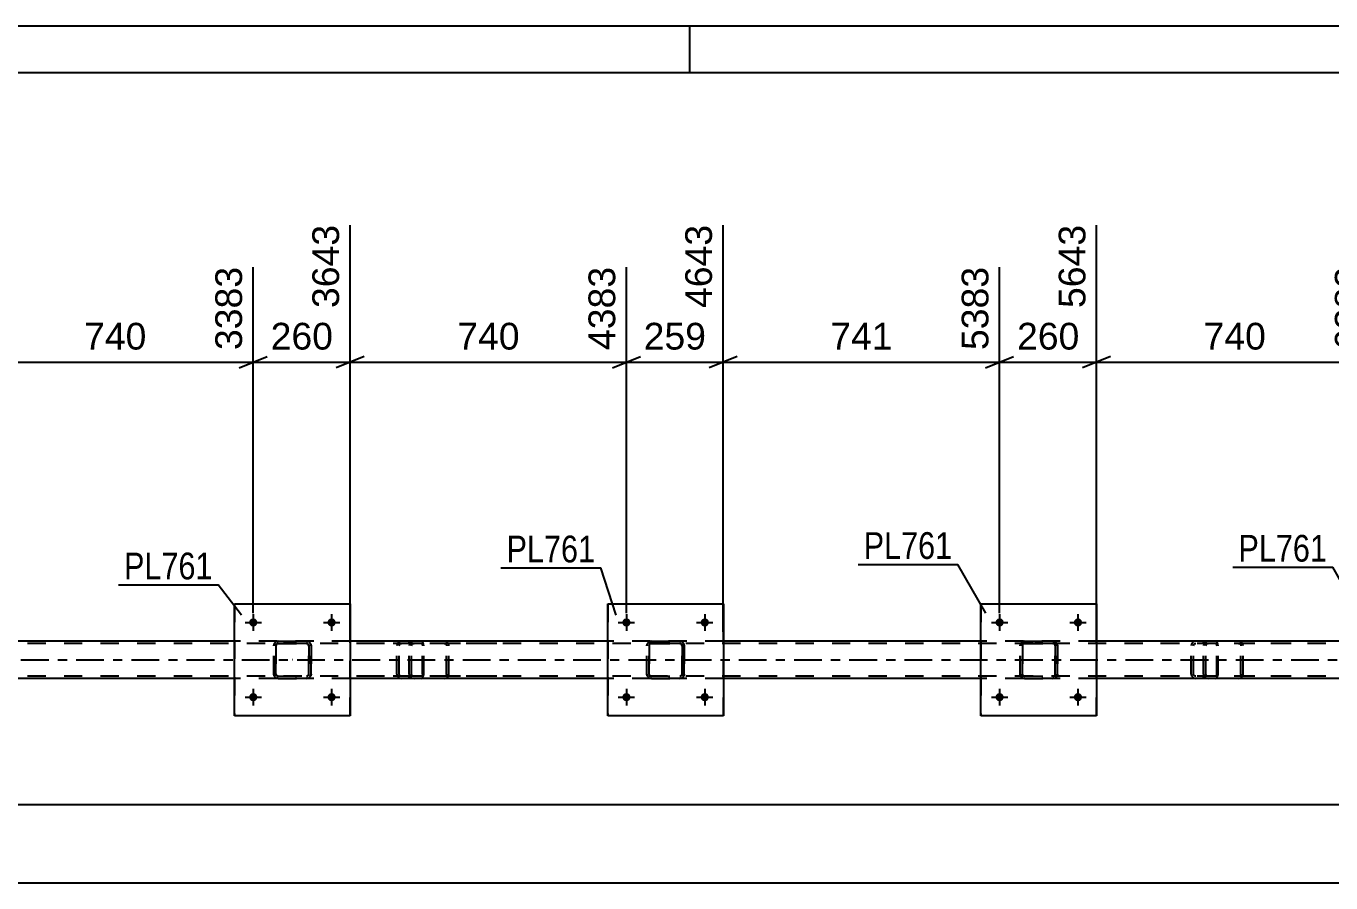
# Model space of a CAD drawing. Header units: millimetres. Extents: x 0 to 3371, y 0 to 1899.
# Drawn here: x 139.9 to 279.7, y 502.2 to 594 of the extents above; entities that cross this region are included whole.
import ezdxf

# ---------------------------------------------------------------- set-up
doc = ezdxf.new("R2010")
doc.units = ezdxf.units.MM
doc.linetypes.add('DXK_LINE_DOT2', pattern=[3.9198, 1.9599, -1.9599])
doc.linetypes.add('DXK_LINE_DOT3', pattern=[5.9187, 2.979, -0.9799, 0.9799, -0.9799])
doc.styles.add('Arial', font='ARIAL.TTF', dxfattribs={"height": 0.2})
doc.styles.add('Arial Narrow', font='ARIALN.TTF', dxfattribs={"height": 0.2})

# ---------------------------------------------------------------- blocks, each defined once
blk = doc.blocks.new('Unknown-203723786-1133')
at = {"color": 5, "linetype": 'Continuous'}
for p, q in [((841, 594), (0, 594)), ((211, 589), (211, 594)), ((836, 589), (5, 589))]:
    blk.add_line(p, q, dxfattribs=at)
blk = doc.blocks.new('Part-203723786-5527 - 5508')
at = {"color": 7, "linetype": 'DXK_LINE_DOT2'}
for p, q in [((166.4, 527.65), (166.43, 527.84)), ((166.44, 527.84), (166.4, 527.65)), ((166.4, 524.61), (166.4, 527.65)), ((166.4, 527.65), (166.4, 527.65)), ((166.4, 524.61), (166.4, 527.65)), ((166.64, 527.65), (166.66, 527.75)), ((166.65, 527.75), (166.64, 527.65)), ((166.64, 524.61), (166.64, 527.65)), ((166.64, 527.65), (166.64, 527.65)), ((166.64, 527.65), (166.64, 524.61)), ((166.71, 527.82), (166.65, 527.75)), ((166.66, 527.75), (166.71, 527.82)), ((166.69, 528.1), (166.88, 528.13)), ((166.88, 528.13), (166.7, 528.1)), ((166.71, 527.82), (166.79, 527.88)), ((166.78, 527.88), (166.71, 527.82)), ((166.88, 527.89), (166.78, 527.88)), ((166.79, 527.88), (166.88, 527.89)), ((166.88, 528.13), (169.92, 528.13)), ((166.88, 528.13), (166.88, 528.13)), ((166.88, 528.13), (169.92, 528.13)), ((166.88, 527.89), (169.92, 527.89)), ((166.88, 527.89), (166.88, 527.89)), ((169.92, 527.89), (166.88, 527.89)), ((169.92, 528.13), (169.92, 528.13)), ((169.92, 528.13), (170.1, 528.1)), ((170.1, 528.1), (169.92, 528.13)), ((169.92, 527.89), (169.92, 527.89)), ((169.92, 527.89), (170.01, 527.88)), ((170.01, 527.88), (169.92, 527.89)), ((170.01, 527.88), (170.01, 527.88)), ((170.01, 527.88), (170.09, 527.82)), ((170.09, 527.82), (170.01, 527.88)), ((170.09, 527.82), (170.14, 527.75)), ((170.14, 527.75), (170.09, 527.82)), ((170.14, 527.75), (170.16, 527.65)), ((170.16, 527.65), (170.14, 527.75)), ((170.16, 524.61), (170.16, 527.65)), ((170.16, 527.65), (170.16, 527.65)), ((170.16, 527.65), (170.16, 524.61)), ((170.36, 527.84), (170.4, 527.65)), ((170.4, 527.65), (170.36, 527.84)), ((170.4, 524.61), (170.4, 527.65)), ((170.4, 527.65), (170.4, 527.65)), ((170.4, 527.65), (170.4, 524.61)), ((166.4, 524.61), (166.4, 524.61)), ((166.43, 524.43), (166.4, 524.61)), ((166.4, 524.61), (166.44, 524.43)), ((166.64, 524.61), (166.64, 524.61)), ((166.66, 524.52), (166.64, 524.61)), ((166.64, 524.61), (166.65, 524.52)), ((166.65, 524.52), (166.71, 524.44)), ((166.71, 524.44), (166.66, 524.52)), ((170.14, 524.52), (170.09, 524.44)), ((170.09, 524.44), (170.14, 524.52)), ((170.16, 524.61), (170.14, 524.52)), ((170.14, 524.52), (170.16, 524.61)), ((170.16, 524.61), (170.16, 524.61)), ((170.4, 524.61), (170.36, 524.43)), ((170.36, 524.43), (170.4, 524.61)), ((170.4, 524.61), (170.4, 524.61)), ((166.69, 524.17), (166.7, 524.17)), ((166.88, 524.13), (166.69, 524.17)), ((166.7, 524.17), (166.88, 524.13)), ((166.79, 524.39), (166.71, 524.44)), ((166.71, 524.44), (166.78, 524.39)), ((166.78, 524.39), (166.88, 524.37)), ((166.88, 524.37), (166.79, 524.39)), ((166.88, 524.37), (169.92, 524.37)), ((166.88, 524.37), (166.88, 524.37)), ((166.88, 524.37), (169.92, 524.37)), ((166.88, 524.13), (169.92, 524.13)), ((166.88, 524.13), (166.88, 524.13)), ((166.88, 524.13), (169.92, 524.13)), ((170.01, 524.39), (169.92, 524.37)), ((169.92, 524.37), (170.01, 524.39)), ((169.92, 524.37), (169.92, 524.37)), ((170.1, 524.17), (169.92, 524.13)), ((169.92, 524.13), (170.1, 524.17)), ((169.92, 524.13), (169.92, 524.13)), ((170.09, 524.44), (170.01, 524.39)), ((170.01, 524.39), (170.09, 524.44))]:
    blk.add_line(p, q, dxfattribs=at)
at = {"color": 7, "linetype": 'DXK_LINE_DOT3'}
blk.add_line((168.4, 526.13), (168.39, 526.14), dxfattribs=at)
at = {"color": 7, "linetype": 'DXK_LINE_DOT2'}
for centre, start, end in [((166.88, 527.65), 112.5, 157.5), ((166.88, 527.65), 112.5, 157.5), ((169.92, 527.65), 22.5, 67.5), ((169.92, 527.65), 22.5, 67.5), ((166.88, 524.61), 202.5, 247.5), ((166.88, 524.61), 202.5, 247.5), ((169.92, 524.61), 292.5, 337.5), ((169.92, 524.61), 292.5, 337.5)]:
    blk.add_arc(centre, 0.48, start, end, dxfattribs=at)
blk = doc.blocks.new('Bolt-203723786-5677 - 5508')
at = {"linetype": 'Continuous'}
for points in [[(163.76, 522.13), (163.77, 522.23), (163.8, 522.31), (163.85, 522.39), (163.91, 522.46), (163.98, 522.52), (164.07, 522.55), (164.16, 522.57), (164.25, 522.57), (164.34, 522.55), (164.42, 522.52), (164.5, 522.46), (164.56, 522.39), (164.6, 522.31), (164.63, 522.23), (164.64, 522.13), (164.63, 522.04), (164.6, 521.96), (164.56, 521.88), (164.5, 521.81), (164.42, 521.75), (164.34, 521.72), (164.25, 521.7), (164.16, 521.7), (164.07, 521.72), (163.98, 521.75), (163.91, 521.81), (163.85, 521.88), (163.8, 521.96), (163.77, 522.04)], [(172.16, 522.13), (172.17, 522.23), (172.2, 522.31), (172.25, 522.39), (172.31, 522.46), (172.38, 522.52), (172.47, 522.55), (172.56, 522.57), (172.65, 522.57), (172.74, 522.55), (172.82, 522.52), (172.9, 522.46), (172.96, 522.39), (173, 522.31), (173.03, 522.23), (173.04, 522.13), (173.03, 522.04), (173, 521.96), (172.96, 521.88), (172.9, 521.81), (172.82, 521.75), (172.74, 521.72), (172.65, 521.7), (172.56, 521.7), (172.47, 521.72), (172.38, 521.75), (172.31, 521.81), (172.25, 521.88), (172.2, 521.96), (172.17, 522.04)]]:
    blk.add_hatch(color=1, dxfattribs=at).paths.add_polyline_path(points)
at = {"color": 1, "linetype": 'Continuous'}
for p, q in [((163.32, 522.13), (165.08, 522.13)), ((164.2, 523.01), (164.2, 521.25)), ((171.72, 522.13), (173.48, 522.13)), ((172.6, 523.01), (172.6, 521.25))]:
    blk.add_line(p, q, dxfattribs=at)
blk = doc.blocks.new('Part-203723786-5596 - 5508')
at = {"color": 7, "linetype": 'DXK_LINE_DOT2'}
for p, q in [((267.33, 528.13), (260.4, 528.13)), ((267.33, 527.89), (260.4, 527.89)), ((264.78, 527.82), (264.74, 527.65)), ((264.74, 524.61), (264.74, 527.65)), ((264.78, 527.84), (264.78, 527.82)), ((264.99, 527.65), (265.01, 527.75)), ((264.99, 524.61), (264.99, 527.65)), ((265.01, 527.75), (265.07, 527.82)), ((265.24, 528.13), (265.05, 528.1)), ((265.07, 527.82), (265.15, 527.88)), ((265.15, 527.88), (265.24, 527.89)), ((266.06, 527.89), (266.06, 528.13)), ((267.44, 528.1), (267.33, 528.13)), ((267.33, 527.89), (267.39, 527.88)), ((267.39, 527.88), (267.43, 527.82)), ((267.43, 527.82), (267.46, 527.75)), ((267.53, 527.99), (267.44, 528.1)), ((267.46, 527.75), (267.47, 527.65)), ((267.47, 524.61), (267.47, 527.65)), ((267.59, 527.84), (267.53, 527.99)), ((267.61, 527.65), (267.59, 527.84)), ((267.61, 524.61), (267.61, 527.65)), ((264.74, 524.61), (264.78, 524.43)), ((265.01, 524.52), (264.99, 524.61)), ((265.07, 524.44), (265.01, 524.52)), ((267.46, 524.52), (267.43, 524.44)), ((267.47, 524.61), (267.46, 524.52)), ((267.59, 524.43), (267.61, 524.61)), ((267.33, 524.37), (260.4, 524.37)), ((267.33, 524.13), (260.4, 524.13)), ((265.05, 524.17), (265.24, 524.13)), ((265.15, 524.39), (265.07, 524.44)), ((265.24, 524.37), (265.15, 524.39)), ((266.06, 524.13), (266.06, 524.37)), ((267.39, 524.39), (267.33, 524.37)), ((267.33, 524.13), (267.44, 524.17)), ((267.43, 524.44), (267.39, 524.39)), ((267.44, 524.17), (267.53, 524.28)), ((267.53, 524.28), (267.59, 524.43))]:
    blk.add_line(p, q, dxfattribs=at)
for centre, start, end in [((265.23, 527.64), 111.1941, 156.1506), ((265.23, 524.63), 203.8494, 248.8059)]:
    blk.add_arc(centre, 0.492, start, end, dxfattribs=at)
blk = doc.blocks.new('Part-203723786-5532 - 5508')
at = {"color": 2, "linetype": 'Continuous'}
for p, q in [((162.2, 520.13), (162.2, 532.13)), ((162.2, 532.13), (162.2, 532.13)), ((162.2, 532.13), (174.6, 532.13)), ((174.6, 532.13), (174.6, 520.13)), ((162.2, 520.13), (162.2, 520.13)), ((174.6, 520.13), (162.2, 520.13))]:
    blk.add_line(p, q, dxfattribs=at)
at = {"color": 7, "linetype": 'DXK_LINE_DOT2'}
for p, q in [((162.2, 532.13), (162.2, 520.13)), ((162.2, 532.13), (162.2, 532.13)), ((174.6, 520.13), (174.6, 532.13)), ((162.2, 520.13), (162.2, 520.13))]:
    blk.add_line(p, q, dxfattribs=at)
blk = doc.blocks.new('Bolt-203723786-5689 - 5508')
at = {"linetype": 'Continuous'}
for points in [[(203.76, 522.13), (203.77, 522.23), (203.8, 522.31), (203.85, 522.39), (203.91, 522.46), (203.98, 522.52), (204.07, 522.55), (204.15, 522.57), (204.25, 522.57), (204.34, 522.55), (204.42, 522.52), (204.5, 522.46), (204.56, 522.39), (204.6, 522.31), (204.63, 522.23), (204.64, 522.13), (204.63, 522.04), (204.6, 521.96), (204.56, 521.88), (204.5, 521.81), (204.42, 521.75), (204.34, 521.72), (204.25, 521.7), (204.15, 521.7), (204.07, 521.72), (203.98, 521.75), (203.91, 521.81), (203.85, 521.88), (203.8, 521.96), (203.77, 522.04)], [(212.16, 522.13), (212.17, 522.23), (212.2, 522.31), (212.25, 522.39), (212.31, 522.46), (212.38, 522.52), (212.47, 522.55), (212.55, 522.57), (212.65, 522.57), (212.74, 522.55), (212.82, 522.52), (212.9, 522.46), (212.96, 522.39), (213, 522.31), (213.03, 522.23), (213.04, 522.13), (213.03, 522.04), (213, 521.96), (212.96, 521.88), (212.9, 521.81), (212.82, 521.75), (212.74, 521.72), (212.65, 521.7), (212.55, 521.7), (212.47, 521.72), (212.38, 521.75), (212.31, 521.81), (212.25, 521.88), (212.2, 521.96), (212.17, 522.04)]]:
    blk.add_hatch(color=1, dxfattribs=at).paths.add_polyline_path(points)
at = {"color": 1, "linetype": 'Continuous'}
for p, q in [((203.32, 522.13), (205.08, 522.13)), ((204.2, 523.01), (204.2, 521.25)), ((211.72, 522.13), (213.48, 522.13)), ((212.6, 523.01), (212.6, 521.25))]:
    blk.add_line(p, q, dxfattribs=at)
blk = doc.blocks.new('Part-203723786-5545 - 5508')
at = {"color": 7, "linetype": 'DXK_LINE_DOT2'}
for p, q in [((206.4, 527.65), (206.43, 527.84)), ((206.44, 527.84), (206.4, 527.65)), ((206.4, 524.61), (206.4, 527.65)), ((206.4, 527.65), (206.4, 527.65)), ((206.4, 524.61), (206.4, 527.65)), ((206.64, 527.65), (206.66, 527.75)), ((206.65, 527.75), (206.64, 527.65)), ((206.64, 524.61), (206.64, 527.65)), ((206.64, 527.65), (206.64, 527.65)), ((206.64, 527.65), (206.64, 524.61)), ((206.71, 527.82), (206.65, 527.75)), ((206.66, 527.75), (206.71, 527.82)), ((206.69, 528.1), (206.88, 528.13)), ((206.88, 528.13), (206.7, 528.1)), ((206.71, 527.82), (206.79, 527.88)), ((206.78, 527.88), (206.71, 527.82)), ((206.88, 527.89), (206.78, 527.88)), ((206.79, 527.88), (206.88, 527.89)), ((206.88, 528.13), (209.92, 528.13)), ((206.88, 528.13), (206.88, 528.13)), ((206.88, 528.13), (209.92, 528.13)), ((206.88, 527.89), (209.92, 527.89)), ((206.88, 527.89), (206.88, 527.89)), ((209.92, 527.89), (206.88, 527.89)), ((209.92, 528.13), (209.92, 528.13)), ((209.92, 528.13), (210.1, 528.1)), ((210.1, 528.1), (209.92, 528.13)), ((209.92, 527.89), (209.92, 527.89)), ((209.92, 527.89), (210.01, 527.88)), ((210.01, 527.88), (209.92, 527.89)), ((210.01, 527.88), (210.01, 527.88)), ((210.01, 527.88), (210.09, 527.82)), ((210.09, 527.82), (210.01, 527.88)), ((210.09, 527.82), (210.14, 527.75)), ((210.14, 527.75), (210.09, 527.82)), ((210.14, 527.75), (210.16, 527.65)), ((210.16, 527.65), (210.14, 527.75)), ((210.16, 524.61), (210.16, 527.65)), ((210.16, 527.65), (210.16, 527.65)), ((210.16, 527.65), (210.16, 524.61)), ((210.36, 527.84), (210.4, 527.65)), ((210.4, 527.65), (210.36, 527.84)), ((210.4, 524.61), (210.4, 527.65)), ((210.4, 527.65), (210.4, 527.65)), ((210.4, 527.65), (210.4, 524.61)), ((206.4, 524.61), (206.4, 524.61)), ((206.43, 524.43), (206.4, 524.61)), ((206.4, 524.61), (206.44, 524.43)), ((206.64, 524.61), (206.64, 524.61)), ((206.66, 524.52), (206.64, 524.61)), ((206.64, 524.61), (206.65, 524.52)), ((206.65, 524.52), (206.71, 524.44)), ((206.71, 524.44), (206.66, 524.52)), ((210.14, 524.52), (210.09, 524.44)), ((210.09, 524.44), (210.14, 524.52)), ((210.16, 524.61), (210.14, 524.52)), ((210.14, 524.52), (210.16, 524.61)), ((210.16, 524.61), (210.16, 524.61)), ((210.4, 524.61), (210.36, 524.43)), ((210.36, 524.43), (210.4, 524.61)), ((210.4, 524.61), (210.4, 524.61)), ((206.69, 524.17), (206.7, 524.17)), ((206.88, 524.13), (206.69, 524.17)), ((206.7, 524.17), (206.88, 524.13)), ((206.79, 524.39), (206.71, 524.44)), ((206.71, 524.44), (206.78, 524.39)), ((206.78, 524.39), (206.88, 524.37)), ((206.88, 524.37), (206.79, 524.39)), ((206.88, 524.37), (209.92, 524.37)), ((206.88, 524.37), (206.88, 524.37)), ((206.88, 524.37), (209.92, 524.37)), ((206.88, 524.13), (209.92, 524.13)), ((206.88, 524.13), (206.88, 524.13)), ((206.88, 524.13), (209.92, 524.13)), ((210.01, 524.39), (209.92, 524.37)), ((209.92, 524.37), (210.01, 524.39)), ((209.92, 524.37), (209.92, 524.37)), ((210.1, 524.17), (209.92, 524.13)), ((209.92, 524.13), (210.1, 524.17)), ((209.92, 524.13), (209.92, 524.13)), ((210.09, 524.44), (210.01, 524.39)), ((210.01, 524.39), (210.09, 524.44))]:
    blk.add_line(p, q, dxfattribs=at)
at = {"color": 7, "linetype": 'DXK_LINE_DOT3'}
blk.add_line((208.4, 526.13), (208.39, 526.14), dxfattribs=at)
at = {"color": 7, "linetype": 'DXK_LINE_DOT2'}
for centre, start, end in [((206.88, 527.65), 112.5, 157.5), ((206.88, 527.65), 112.5, 157.5), ((209.92, 527.65), 22.5, 67.5), ((209.92, 527.65), 22.5, 67.5), ((206.88, 524.61), 202.5, 247.5), ((206.88, 524.61), 202.5, 247.5), ((209.92, 524.61), 292.5, 337.5), ((209.92, 524.61), 292.5, 337.5)]:
    blk.add_arc(centre, 0.48, start, end, dxfattribs=at)
blk = doc.blocks.new('Part-203723786-5614 - 5508')
at = {"color": 7, "linetype": 'DXK_LINE_DOT2'}
for p, q in [((180.96, 527.82), (180.92, 527.65)), ((180.92, 524.61), (180.92, 527.65)), ((180.96, 527.84), (180.96, 527.82)), ((181.18, 527.65), (181.2, 527.75)), ((181.18, 524.61), (181.18, 527.65)), ((181.2, 527.75), (181.25, 527.82)), ((181.44, 528.13), (181.24, 528.1)), ((181.25, 527.82), (181.34, 527.88)), ((181.34, 527.88), (181.44, 527.89)), ((190.32, 528.13), (181.44, 528.13)), ((190.32, 527.89), (181.44, 527.89)), ((184.87, 528.1), (184.67, 528.13)), ((184.67, 527.89), (184.77, 527.88)), ((184.77, 527.88), (184.85, 527.82)), ((184.85, 527.82), (184.91, 527.75)), ((184.91, 527.75), (184.93, 527.65)), ((184.93, 524.61), (184.93, 527.65)), ((185.15, 527.82), (185.14, 527.84)), ((185.18, 527.65), (185.15, 527.82)), ((185.18, 524.61), (185.18, 527.65)), ((180.92, 524.61), (180.96, 524.43)), ((181.2, 524.52), (181.18, 524.61)), ((181.25, 524.44), (181.2, 524.52)), ((184.91, 524.52), (184.85, 524.44)), ((184.93, 524.61), (184.91, 524.52)), ((185.14, 524.43), (185.18, 524.61)), ((181.24, 524.17), (181.44, 524.13)), ((181.34, 524.39), (181.25, 524.44)), ((181.44, 524.37), (181.34, 524.39)), ((190.32, 524.37), (181.44, 524.37)), ((190.32, 524.13), (181.44, 524.13)), ((184.77, 524.39), (184.67, 524.37)), ((184.67, 524.13), (184.87, 524.17)), ((184.85, 524.44), (184.77, 524.39))]:
    blk.add_line(p, q, dxfattribs=at)
for centre, start, end in [((181.42, 527.63), 110.7583, 155.68), ((184.69, 527.63), 24.32, 69.2417), ((181.42, 524.64), 204.32, 249.2417), ((184.69, 524.64), 290.7583, 335.68)]:
    blk.add_arc(centre, 0.496, start, end, dxfattribs=at)
blk = doc.blocks.new('Part-203723786-5550 - 5508')
at = {"color": 2, "linetype": 'Continuous'}
for p, q in [((202.2, 520.13), (202.2, 532.13)), ((202.2, 532.13), (202.2, 532.13)), ((202.2, 532.13), (214.6, 532.13)), ((214.6, 532.13), (214.6, 520.13)), ((202.2, 520.13), (202.2, 520.13)), ((214.6, 520.13), (202.2, 520.13))]:
    blk.add_line(p, q, dxfattribs=at)
at = {"color": 7, "linetype": 'DXK_LINE_DOT2'}
for p, q in [((202.2, 532.13), (202.2, 520.13)), ((202.2, 532.13), (202.2, 532.13)), ((214.6, 520.13), (214.6, 532.13)), ((202.2, 520.13), (202.2, 520.13))]:
    blk.add_line(p, q, dxfattribs=at)
blk = doc.blocks.new('Part-203723786-5551 - 5508')
at = {"color": 7, "linetype": 'DXK_LINE_DOT2'}
for p, q in [((246.4, 527.65), (246.43, 527.84)), ((246.44, 527.84), (246.4, 527.65)), ((246.4, 524.61), (246.4, 527.65)), ((246.4, 527.65), (246.4, 527.65)), ((246.4, 524.61), (246.4, 527.65)), ((246.64, 527.65), (246.66, 527.75)), ((246.66, 527.75), (246.64, 527.65)), ((246.64, 524.61), (246.64, 527.65)), ((246.64, 527.65), (246.64, 527.65)), ((246.64, 527.65), (246.64, 524.61)), ((246.66, 527.75), (246.71, 527.82)), ((246.71, 527.82), (246.66, 527.75)), ((246.69, 528.1), (246.88, 528.13)), ((246.88, 528.13), (246.7, 528.1)), ((246.71, 527.82), (246.79, 527.88)), ((246.79, 527.88), (246.71, 527.82)), ((246.79, 527.88), (246.88, 527.89)), ((246.88, 527.89), (246.79, 527.88)), ((246.88, 528.13), (249.92, 528.13)), ((246.88, 528.13), (246.88, 528.13)), ((246.88, 528.13), (249.92, 528.13)), ((246.88, 527.89), (249.92, 527.89)), ((246.88, 527.89), (246.88, 527.89)), ((249.92, 527.89), (246.88, 527.89)), ((249.92, 528.13), (249.92, 528.13)), ((249.92, 528.13), (250.1, 528.1)), ((250.11, 528.1), (249.92, 528.13)), ((249.92, 527.89), (249.92, 527.89)), ((249.92, 527.89), (250.01, 527.88)), ((250.01, 527.88), (249.92, 527.89)), ((250.01, 527.88), (250.01, 527.88)), ((250.01, 527.88), (250.09, 527.82)), ((250.09, 527.82), (250.01, 527.88)), ((250.09, 527.82), (250.14, 527.75)), ((250.14, 527.75), (250.09, 527.82)), ((250.14, 527.75), (250.16, 527.65)), ((250.16, 527.65), (250.14, 527.75)), ((250.16, 524.61), (250.16, 527.65)), ((250.16, 527.65), (250.16, 527.65)), ((250.16, 527.65), (250.16, 524.61)), ((250.36, 527.84), (250.4, 527.65)), ((250.4, 527.65), (250.37, 527.84)), ((250.4, 524.61), (250.4, 527.65)), ((250.4, 527.65), (250.4, 527.65)), ((250.4, 527.65), (250.4, 524.61)), ((246.4, 524.61), (246.4, 524.61)), ((246.43, 524.43), (246.4, 524.61)), ((246.4, 524.61), (246.44, 524.43)), ((246.64, 524.61), (246.64, 524.61)), ((246.66, 524.52), (246.64, 524.61)), ((246.64, 524.61), (246.66, 524.52)), ((246.71, 524.44), (246.66, 524.52)), ((246.66, 524.52), (246.71, 524.44)), ((250.14, 524.52), (250.09, 524.44)), ((250.09, 524.44), (250.14, 524.52)), ((250.16, 524.61), (250.14, 524.52)), ((250.14, 524.52), (250.16, 524.61)), ((250.16, 524.61), (250.16, 524.61)), ((250.4, 524.61), (250.36, 524.43)), ((250.37, 524.43), (250.4, 524.61)), ((250.4, 524.61), (250.4, 524.61)), ((246.69, 524.17), (246.7, 524.17)), ((246.88, 524.13), (246.69, 524.17)), ((246.7, 524.17), (246.88, 524.13)), ((246.79, 524.39), (246.71, 524.44)), ((246.71, 524.44), (246.79, 524.39)), ((246.88, 524.37), (246.79, 524.39)), ((246.79, 524.39), (246.88, 524.37)), ((246.88, 524.37), (249.92, 524.37)), ((246.88, 524.37), (246.88, 524.37)), ((246.88, 524.37), (249.92, 524.37)), ((246.88, 524.13), (249.92, 524.13)), ((246.88, 524.13), (246.88, 524.13)), ((246.88, 524.13), (249.92, 524.13)), ((250.01, 524.39), (249.92, 524.37)), ((249.92, 524.37), (250.01, 524.39)), ((249.92, 524.37), (249.92, 524.37)), ((250.1, 524.17), (249.92, 524.13)), ((249.92, 524.13), (250.11, 524.17)), ((249.92, 524.13), (249.92, 524.13)), ((250.09, 524.44), (250.01, 524.39)), ((250.01, 524.39), (250.09, 524.44))]:
    blk.add_line(p, q, dxfattribs=at)
at = {"color": 7, "linetype": 'DXK_LINE_DOT3'}
blk.add_line((248.41, 526.13), (248.39, 526.14), dxfattribs=at)
at = {"color": 7, "linetype": 'DXK_LINE_DOT2'}
for centre, start, end in [((246.88, 527.65), 112.5, 157.5), ((246.88, 527.65), 112.5, 157.5), ((249.92, 527.65), 22.5, 67.5), ((249.92, 527.65), 22.5, 67.5), ((246.88, 524.61), 202.5, 247.5), ((246.88, 524.61), 202.5, 247.5), ((249.92, 524.61), 292.5, 337.5), ((249.92, 524.61), 292.5, 337.5)]:
    blk.add_arc(centre, 0.48, start, end, dxfattribs=at)
blk = doc.blocks.new('Part-203723786-5556 - 5508')
at = {"color": 2, "linetype": 'Continuous'}
for p, q in [((242.2, 520.13), (242.2, 532.13)), ((242.2, 532.13), (242.2, 532.13)), ((242.2, 532.13), (254.6, 532.13)), ((254.6, 532.13), (254.6, 520.13)), ((242.2, 520.13), (242.2, 520.13)), ((254.6, 520.13), (242.2, 520.13))]:
    blk.add_line(p, q, dxfattribs=at)
at = {"color": 7, "linetype": 'DXK_LINE_DOT2'}
for p, q in [((242.2, 532.13), (242.2, 520.13)), ((242.2, 532.13), (242.2, 532.13)), ((254.6, 520.13), (254.6, 532.13)), ((242.2, 520.13), (242.2, 520.13))]:
    blk.add_line(p, q, dxfattribs=at)
blk = doc.blocks.new('Part-203723786-5595 - 5508')
at = {"color": 7, "linetype": 'DXK_LINE_DOT2'}
for p, q in [((182.2, 528.13), (175.27, 528.13)), ((182.2, 527.89), (175.27, 527.89)), ((179.64, 527.82), (179.61, 527.65)), ((179.61, 524.61), (179.61, 527.65)), ((179.64, 527.84), (179.64, 527.82)), ((179.86, 527.65), (179.88, 527.75)), ((179.86, 524.61), (179.86, 527.65)), ((179.88, 527.75), (179.93, 527.82)), ((180.11, 528.13), (179.92, 528.1)), ((179.93, 527.82), (180.01, 527.88)), ((180.01, 527.88), (180.11, 527.89)), ((180.92, 527.89), (180.92, 528.13)), ((182.3, 528.1), (182.2, 528.13)), ((182.2, 527.89), (182.25, 527.88)), ((182.25, 527.88), (182.3, 527.82)), ((182.39, 527.99), (182.3, 528.1)), ((182.3, 527.82), (182.33, 527.75)), ((182.33, 527.75), (182.34, 527.65)), ((182.34, 524.61), (182.34, 527.65)), ((182.45, 527.84), (182.39, 527.99)), ((182.47, 527.65), (182.45, 527.84)), ((182.47, 524.61), (182.47, 527.65)), ((179.61, 524.61), (179.64, 524.43)), ((179.88, 524.52), (179.86, 524.61)), ((179.93, 524.44), (179.88, 524.52)), ((182.33, 524.52), (182.3, 524.44)), ((182.34, 524.61), (182.33, 524.52)), ((182.45, 524.43), (182.47, 524.61)), ((182.2, 524.37), (175.27, 524.37)), ((182.2, 524.13), (175.27, 524.13)), ((179.92, 524.17), (180.11, 524.13)), ((180.01, 524.39), (179.93, 524.44)), ((180.11, 524.37), (180.01, 524.39)), ((180.92, 524.13), (180.92, 524.37)), ((182.25, 524.39), (182.2, 524.37)), ((182.2, 524.13), (182.3, 524.17)), ((182.3, 524.44), (182.25, 524.39)), ((182.3, 524.17), (182.39, 524.28)), ((182.39, 524.28), (182.45, 524.43))]:
    blk.add_line(p, q, dxfattribs=at)
for centre, start, end in [((180.09, 527.64), 111.1941, 156.1506), ((180.09, 524.63), 203.8494, 248.8059)]:
    blk.add_arc(centre, 0.492, start, end, dxfattribs=at)
blk = doc.blocks.new('Part-203723786-5612 - 5508')
at = {"color": 7, "linetype": 'DXK_LINE_DOT2'}
for p, q in [((749.53, 527.89), (74.2, 527.89)), ((174.6, 528.13), (162.2, 528.13)), ((214.6, 528.13), (202.2, 528.13)), ((254.6, 528.13), (242.2, 528.13)), ((749.53, 524.37), (74.2, 524.37)), ((174.6, 524.13), (162.2, 524.13)), ((214.6, 524.13), (202.2, 524.13)), ((254.6, 524.13), (242.2, 524.13))]:
    blk.add_line(p, q, dxfattribs=at)
at = {"color": 2, "linetype": 'Continuous'}
for p, q in [((162.2, 528.13), (134.6, 528.13)), ((202.2, 528.13), (174.6, 528.13)), ((242.2, 528.13), (214.6, 528.13)), ((282.2, 528.13), (254.6, 528.13)), ((162.2, 524.13), (134.6, 524.13)), ((202.2, 524.13), (174.6, 524.13)), ((242.2, 524.13), (214.6, 524.13)), ((282.2, 524.13), (254.6, 524.13))]:
    blk.add_line(p, q, dxfattribs=at)
at = {"color": 7, "linetype": 'DXK_LINE_DOT3'}
blk.add_line((74.2, 526.13), (749.53, 526.13), dxfattribs=at)
blk = doc.blocks.new('Bolt-203723786-5676 - 5508')
at = {"linetype": 'Continuous'}
for points in [[(163.76, 530.13), (163.77, 530.23), (163.8, 530.31), (163.85, 530.39), (163.91, 530.46), (163.98, 530.52), (164.07, 530.55), (164.16, 530.57), (164.25, 530.57), (164.34, 530.55), (164.42, 530.52), (164.5, 530.46), (164.56, 530.39), (164.6, 530.31), (164.63, 530.23), (164.64, 530.13), (164.63, 530.04), (164.6, 529.96), (164.56, 529.88), (164.5, 529.81), (164.42, 529.75), (164.34, 529.72), (164.25, 529.7), (164.16, 529.7), (164.07, 529.72), (163.98, 529.75), (163.91, 529.81), (163.85, 529.88), (163.8, 529.96), (163.77, 530.04)], [(172.16, 530.13), (172.17, 530.23), (172.2, 530.31), (172.25, 530.39), (172.31, 530.46), (172.38, 530.52), (172.47, 530.55), (172.56, 530.57), (172.65, 530.57), (172.74, 530.55), (172.82, 530.52), (172.9, 530.46), (172.96, 530.39), (173, 530.31), (173.03, 530.23), (173.04, 530.13), (173.03, 530.04), (173, 529.96), (172.96, 529.88), (172.9, 529.81), (172.82, 529.75), (172.74, 529.72), (172.65, 529.7), (172.56, 529.7), (172.47, 529.72), (172.38, 529.75), (172.31, 529.81), (172.25, 529.88), (172.2, 529.96), (172.17, 530.04)]]:
    blk.add_hatch(color=1, dxfattribs=at).paths.add_polyline_path(points)
at = {"color": 1, "linetype": 'Continuous'}
for p, q in [((163.32, 530.13), (165.08, 530.13)), ((164.2, 531.01), (164.2, 529.25)), ((171.72, 530.13), (173.48, 530.13)), ((172.6, 531.01), (172.6, 529.25))]:
    blk.add_line(p, q, dxfattribs=at)
blk = doc.blocks.new('Bolt-203723786-5687 - 5508')
at = {"linetype": 'Continuous'}
for points in [[(243.76, 522.13), (243.77, 522.23), (243.8, 522.31), (243.85, 522.39), (243.91, 522.46), (243.98, 522.52), (244.07, 522.55), (244.16, 522.57), (244.25, 522.57), (244.34, 522.55), (244.42, 522.52), (244.5, 522.46), (244.56, 522.39), (244.6, 522.31), (244.63, 522.23), (244.64, 522.13), (244.63, 522.04), (244.6, 521.96), (244.56, 521.88), (244.5, 521.81), (244.42, 521.75), (244.34, 521.72), (244.25, 521.7), (244.16, 521.7), (244.07, 521.72), (243.98, 521.75), (243.91, 521.81), (243.85, 521.88), (243.8, 521.96), (243.77, 522.04)], [(252.16, 522.13), (252.17, 522.23), (252.2, 522.31), (252.25, 522.39), (252.31, 522.46), (252.38, 522.52), (252.47, 522.55), (252.56, 522.57), (252.65, 522.57), (252.74, 522.55), (252.82, 522.52), (252.9, 522.46), (252.96, 522.39), (253, 522.31), (253.03, 522.23), (253.04, 522.13), (253.03, 522.04), (253, 521.96), (252.96, 521.88), (252.9, 521.81), (252.82, 521.75), (252.74, 521.72), (252.65, 521.7), (252.56, 521.7), (252.47, 521.72), (252.38, 521.75), (252.31, 521.81), (252.25, 521.88), (252.2, 521.96), (252.17, 522.04)]]:
    blk.add_hatch(color=1, dxfattribs=at).paths.add_polyline_path(points)
at = {"color": 1, "linetype": 'Continuous'}
for p, q in [((243.32, 522.13), (245.08, 522.13)), ((244.2, 523.01), (244.2, 521.25)), ((251.72, 522.13), (253.48, 522.13)), ((252.6, 523.01), (252.6, 521.25))]:
    blk.add_line(p, q, dxfattribs=at)
blk = doc.blocks.new('Bolt-203723786-5688 - 5508')
at = {"linetype": 'Continuous'}
for points in [[(203.76, 530.13), (203.77, 530.23), (203.8, 530.31), (203.85, 530.39), (203.91, 530.46), (203.98, 530.52), (204.07, 530.55), (204.15, 530.57), (204.25, 530.57), (204.34, 530.55), (204.42, 530.52), (204.5, 530.46), (204.56, 530.39), (204.6, 530.31), (204.63, 530.23), (204.64, 530.13), (204.63, 530.04), (204.6, 529.96), (204.56, 529.88), (204.5, 529.81), (204.42, 529.75), (204.34, 529.72), (204.25, 529.7), (204.15, 529.7), (204.07, 529.72), (203.98, 529.75), (203.91, 529.81), (203.85, 529.88), (203.8, 529.96), (203.77, 530.04)], [(212.16, 530.13), (212.17, 530.23), (212.2, 530.31), (212.25, 530.39), (212.31, 530.46), (212.38, 530.52), (212.47, 530.55), (212.55, 530.57), (212.65, 530.57), (212.74, 530.55), (212.82, 530.52), (212.9, 530.46), (212.96, 530.39), (213, 530.31), (213.03, 530.23), (213.04, 530.13), (213.03, 530.04), (213, 529.96), (212.96, 529.88), (212.9, 529.81), (212.82, 529.75), (212.74, 529.72), (212.65, 529.7), (212.55, 529.7), (212.47, 529.72), (212.38, 529.75), (212.31, 529.81), (212.25, 529.88), (212.2, 529.96), (212.17, 530.04)]]:
    blk.add_hatch(color=1, dxfattribs=at).paths.add_polyline_path(points)
at = {"color": 1, "linetype": 'Continuous'}
for p, q in [((203.32, 530.13), (205.08, 530.13)), ((204.2, 531.01), (204.2, 529.25)), ((211.72, 530.13), (213.48, 530.13)), ((212.6, 531.01), (212.6, 529.25))]:
    blk.add_line(p, q, dxfattribs=at)
blk = doc.blocks.new('Bolt-203723786-5698 - 5508')
at = {"linetype": 'Continuous'}
for points in [[(243.76, 530.13), (243.77, 530.23), (243.8, 530.31), (243.85, 530.39), (243.91, 530.46), (243.98, 530.52), (244.07, 530.55), (244.16, 530.57), (244.25, 530.57), (244.34, 530.55), (244.42, 530.52), (244.5, 530.46), (244.56, 530.39), (244.6, 530.31), (244.63, 530.23), (244.64, 530.13), (244.63, 530.04), (244.6, 529.96), (244.56, 529.88), (244.5, 529.81), (244.42, 529.75), (244.34, 529.72), (244.25, 529.7), (244.16, 529.7), (244.07, 529.72), (243.98, 529.75), (243.91, 529.81), (243.85, 529.88), (243.8, 529.96), (243.77, 530.04)], [(252.16, 530.13), (252.17, 530.23), (252.2, 530.31), (252.25, 530.39), (252.31, 530.46), (252.38, 530.52), (252.47, 530.55), (252.56, 530.57), (252.65, 530.57), (252.74, 530.55), (252.82, 530.52), (252.9, 530.46), (252.96, 530.39), (253, 530.31), (253.03, 530.23), (253.04, 530.13), (253.03, 530.04), (253, 529.96), (252.96, 529.88), (252.9, 529.81), (252.82, 529.75), (252.74, 529.72), (252.65, 529.7), (252.56, 529.7), (252.47, 529.72), (252.38, 529.75), (252.31, 529.81), (252.25, 529.88), (252.2, 529.96), (252.17, 530.04)]]:
    blk.add_hatch(color=1, dxfattribs=at).paths.add_polyline_path(points)
at = {"color": 1, "linetype": 'Continuous'}
for p, q in [((243.32, 530.13), (245.08, 530.13)), ((244.2, 531.01), (244.2, 529.25)), ((251.72, 530.13), (253.48, 530.13)), ((252.6, 531.01), (252.6, 529.25))]:
    blk.add_line(p, q, dxfattribs=at)
blk = doc.blocks.new('Part-203723786-5711 - 5508')
at = {"color": 7, "linetype": 'DXK_LINE_DOT2'}
for p, q in [((266.09, 527.82), (266.06, 527.65)), ((266.06, 524.61), (266.06, 527.65)), ((266.1, 527.84), (266.09, 527.82)), ((266.31, 527.65), (266.33, 527.75)), ((266.31, 524.61), (266.31, 527.65)), ((266.33, 527.75), (266.39, 527.82)), ((266.57, 528.13), (266.37, 528.1)), ((266.39, 527.82), (266.47, 527.88)), ((266.47, 527.88), (266.57, 527.89)), ((275.46, 528.13), (266.57, 528.13)), ((275.46, 527.89), (266.57, 527.89)), ((270, 528.1), (269.8, 528.13)), ((269.8, 527.89), (269.9, 527.88)), ((269.9, 527.88), (269.99, 527.82)), ((269.99, 527.82), (270.04, 527.75)), ((270.04, 527.75), (270.06, 527.65)), ((270.06, 524.61), (270.06, 527.65)), ((270.28, 527.82), (270.28, 527.84)), ((270.32, 527.65), (270.28, 527.82)), ((270.32, 524.61), (270.32, 527.65)), ((266.06, 524.61), (266.1, 524.43)), ((266.33, 524.52), (266.31, 524.61)), ((266.39, 524.44), (266.33, 524.52)), ((270.04, 524.52), (269.99, 524.44)), ((270.06, 524.61), (270.04, 524.52)), ((270.28, 524.43), (270.32, 524.61)), ((266.37, 524.17), (266.57, 524.13)), ((266.47, 524.39), (266.39, 524.44)), ((266.57, 524.37), (266.47, 524.39)), ((275.46, 524.37), (266.57, 524.37)), ((275.46, 524.13), (266.57, 524.13)), ((269.9, 524.39), (269.8, 524.37)), ((269.8, 524.13), (270, 524.17)), ((269.99, 524.44), (269.9, 524.39))]:
    blk.add_line(p, q, dxfattribs=at)
for centre, start, end in [((266.55, 527.63), 110.7583, 155.68), ((269.82, 527.63), 24.32, 69.2417), ((266.55, 524.64), 204.32, 249.2417), ((269.82, 524.64), 290.7583, 335.68)]:
    blk.add_arc(centre, 0.496, start, end, dxfattribs=at)
blk = doc.blocks.new('StraightDimension-203723786-5806 - 5508')
at = {"color": 7, "linetype": 'Continuous'}
for p, q in [((134.6, 531.13), (134.6, 572.7)), ((164.2, 531.13), (164.2, 568.2)), ((136.1, 558.61), (133.1, 557.41)), ((162.7, 557.41), (165.7, 558.61)), ((134.6, 558.01), (164.2, 558.01))]:
    blk.add_line(p, q, dxfattribs=at)
at = {"color": 0}
blk.add_wipeout([(153.34, 558.76), (153.34, 562.96), (145.47, 562.96), (145.47, 558.76)], dxfattribs=at)
at = {"color": 3, "style": 'Arial'}
blk.add_text('740', height=2.865, dxfattribs=at).set_placement((146.07, 559.36))
at = {"color": 0, "linetype": 'Continuous'}
blk.add_wipeout([(163.6, 568.8), (159.4, 568.8), (159.4, 558.71), (163.6, 558.71)], dxfattribs=at)
at = {"color": 3, "linetype": 'Continuous', "style": 'Arial'}
blk.add_text('3383', height=2.865, rotation=90.0002, dxfattribs=at).set_placement((163, 559.31))
blk = doc.blocks.new('StraightDimension-203723786-5815 - 5508')
at = {"color": 7, "linetype": 'Continuous'}
for p, q in [((174.6, 529.13), (174.6, 572.7)), ((164.2, 531.13), (164.2, 568.2)), ((162.7, 557.41), (165.7, 558.61)), ((176.1, 558.61), (173.1, 557.41)), ((164.2, 558.01), (174.6, 558.01))]:
    blk.add_line(p, q, dxfattribs=at)
at = {"color": 0}
blk.add_wipeout([(173.34, 558.76), (173.34, 562.96), (165.47, 562.96), (165.47, 558.76)], dxfattribs=at)
at = {"color": 3, "style": 'Arial'}
blk.add_text('260', height=2.865, dxfattribs=at).set_placement((166.07, 559.36))
at = {"color": 0, "linetype": 'Continuous'}
blk.add_wipeout([(174, 573.3), (169.8, 573.3), (169.8, 563.21), (174, 563.21)], dxfattribs=at)
at = {"color": 3, "linetype": 'Continuous', "style": 'Arial'}
blk.add_text('3643', height=2.865, rotation=90.0002, dxfattribs=at).set_placement((173.4, 563.81))
blk = doc.blocks.new('StraightDimension-203723786-5828 - 5508')
at = {"color": 7, "linetype": 'Continuous'}
for p, q in [((174.6, 529.13), (174.6, 572.7)), ((204.2, 531.13), (204.2, 568.2)), ((176.1, 558.61), (173.1, 557.41)), ((202.7, 557.41), (205.7, 558.61)), ((174.6, 558.01), (204.2, 558.01))]:
    blk.add_line(p, q, dxfattribs=at)
at = {"color": 0}
blk.add_wipeout([(193.34, 558.76), (193.34, 562.96), (185.47, 562.96), (185.47, 558.76)], dxfattribs=at)
at = {"color": 3, "style": 'Arial'}
blk.add_text('740', height=2.865, dxfattribs=at).set_placement((186.07, 559.36))
at = {"color": 0, "linetype": 'Continuous'}
blk.add_wipeout([(203.6, 568.8), (199.4, 568.8), (199.4, 558.71), (203.6, 558.71)], dxfattribs=at)
at = {"color": 3, "linetype": 'Continuous', "style": 'Arial'}
blk.add_text('4383', height=2.865, rotation=90.0002, dxfattribs=at).set_placement((203, 559.31))
blk = doc.blocks.new('StraightDimension-203723786-5841 - 5508')
at = {"color": 7, "linetype": 'Continuous'}
for p, q in [((214.57, 529.13), (214.57, 572.7)), ((204.2, 531.13), (204.2, 568.2)), ((202.7, 557.41), (205.7, 558.61)), ((216.07, 558.61), (213.07, 557.41)), ((204.2, 558.01), (214.57, 558.01))]:
    blk.add_line(p, q, dxfattribs=at)
at = {"color": 0}
blk.add_wipeout([(213.32, 558.76), (213.32, 562.96), (205.45, 562.96), (205.45, 558.76)], dxfattribs=at)
at = {"color": 3, "style": 'Arial'}
blk.add_text('259', height=2.865, dxfattribs=at).set_placement((206.05, 559.36))
at = {"color": 0, "linetype": 'Continuous'}
blk.add_wipeout([(213.97, 573.3), (209.77, 573.3), (209.77, 563.21), (213.97, 563.21)], dxfattribs=at)
at = {"color": 3, "linetype": 'Continuous', "style": 'Arial'}
blk.add_text('4643', height=2.865, rotation=90.0002, dxfattribs=at).set_placement((213.37, 563.81))
blk = doc.blocks.new('StraightDimension-203723786-5844 - 5508')
at = {"color": 7, "linetype": 'Continuous'}
for p, q in [((214.57, 529.13), (214.57, 572.7)), ((244.2, 531.13), (244.2, 568.2)), ((216.07, 558.61), (213.07, 557.41)), ((242.7, 557.41), (245.7, 558.61)), ((214.57, 558.01), (244.2, 558.01))]:
    blk.add_line(p, q, dxfattribs=at)
at = {"color": 0}
blk.add_wipeout([(233.32, 558.76), (233.32, 562.96), (225.45, 562.96), (225.45, 558.76)], dxfattribs=at)
at = {"color": 3, "style": 'Arial'}
blk.add_text('741', height=2.865, dxfattribs=at).set_placement((226.05, 559.36))
at = {"color": 0, "linetype": 'Continuous'}
blk.add_wipeout([(243.6, 568.8), (239.4, 568.8), (239.4, 558.71), (243.6, 558.71)], dxfattribs=at)
at = {"color": 3, "linetype": 'Continuous', "style": 'Arial'}
blk.add_text('5383', height=2.865, rotation=90.0002, dxfattribs=at).set_placement((243, 559.31))
blk = doc.blocks.new('StraightDimension-203723786-5847 - 5508')
at = {"color": 7, "linetype": 'Continuous'}
for p, q in [((254.6, 529.13), (254.6, 572.7)), ((244.2, 531.13), (244.2, 568.2)), ((242.7, 557.41), (245.7, 558.61)), ((256.1, 558.61), (253.1, 557.41)), ((244.2, 558.01), (254.6, 558.01))]:
    blk.add_line(p, q, dxfattribs=at)
at = {"color": 0}
blk.add_wipeout([(253.34, 558.76), (253.34, 562.96), (245.47, 562.96), (245.47, 558.76)], dxfattribs=at)
at = {"color": 3, "style": 'Arial'}
blk.add_text('260', height=2.865, dxfattribs=at).set_placement((246.07, 559.36))
at = {"color": 0, "linetype": 'Continuous'}
blk.add_wipeout([(254, 573.3), (249.8, 573.3), (249.8, 563.21), (254, 563.21)], dxfattribs=at)
at = {"color": 3, "linetype": 'Continuous', "style": 'Arial'}
blk.add_text('5643', height=2.865, rotation=90.0002, dxfattribs=at).set_placement((253.4, 563.81))
blk = doc.blocks.new('StraightDimension-203723786-5860 - 5508')
at = {"color": 7, "linetype": 'Continuous'}
for p, q in [((254.6, 529.13), (254.6, 572.7)), ((284.2, 531.13), (284.2, 568.2)), ((256.1, 558.61), (253.1, 557.41)), ((282.7, 557.41), (285.7, 558.61)), ((254.6, 558.01), (284.2, 558.01))]:
    blk.add_line(p, q, dxfattribs=at)
at = {"color": 0}
blk.add_wipeout([(273.34, 558.76), (273.34, 562.96), (265.46, 562.96), (265.46, 558.76)], dxfattribs=at)
at = {"color": 3, "style": 'Arial'}
blk.add_text('740', height=2.865, dxfattribs=at).set_placement((266.06, 559.36))
at = {"color": 0, "linetype": 'Continuous'}
blk.add_wipeout([(283.6, 568.8), (279.4, 568.8), (279.4, 558.71), (283.6, 558.71)], dxfattribs=at)
at = {"color": 3, "linetype": 'Continuous', "style": 'Arial'}
blk.add_text('6383', height=2.865, rotation=90.0002, dxfattribs=at).set_placement((283, 559.31))
blk = doc.blocks.new('StraightDimension-203723786-6045 - 5508')
at = {"color": 7, "linetype": 'Continuous'}
blk.add_line((39.72, 502.25), (750.17, 502.25), dxfattribs=at)
blk = doc.blocks.new('StraightDimension-203723786-6066 - 5508')
at = {"color": 7, "linetype": 'Continuous'}
blk.add_line((40.36, 510.63), (749.53, 510.63), dxfattribs=at)
blk = doc.blocks.new('Mark-203723786-5528 - 5508')
at = {"color": 0}
blk.add_wipeout([(159.85, 534.75), (159.85, 537.75), (150.35, 537.75), (150.35, 534.75)], dxfattribs=at)
blk.add_wipeout([(159.85, 534.75), (159.85, 537.75), (150.35, 537.75), (150.35, 534.75)], dxfattribs=at)
at = {"color": 30, "linetype": 'Continuous'}
for p in [(149.75, 534.15), (162.94, 530.91)]:
    blk.add_line(p, (160.45, 534.15), dxfattribs=at)
at = {"color": 3, "style": 'Arial Narrow'}
blk.add_text('PL761', height=2.863, dxfattribs=at).set_placement((150.35, 534.75))
blk = doc.blocks.new('Mark-203723786-5546 - 5508')
at = {"color": 0}
blk.add_wipeout([(200.86, 536.57), (200.86, 539.57), (191.35, 539.57), (191.35, 536.57)], dxfattribs=at)
blk.add_wipeout([(200.86, 536.57), (200.86, 539.57), (191.35, 539.57), (191.35, 536.57)], dxfattribs=at)
at = {"color": 30, "linetype": 'Continuous'}
for p in [(190.75, 535.97), (203.1, 530.92)]:
    blk.add_line(p, (201.46, 535.97), dxfattribs=at)
at = {"color": 3, "style": 'Arial Narrow'}
blk.add_text('PL761', height=2.863, dxfattribs=at).set_placement((191.35, 536.57))
blk = doc.blocks.new('Mark-203723786-5552 - 5508')
at = {"color": 0}
blk.add_wipeout([(239.13, 536.94), (239.13, 539.94), (229.63, 539.94), (229.63, 536.94)], dxfattribs=at)
blk.add_wipeout([(239.13, 536.94), (239.13, 539.94), (229.63, 539.94), (229.63, 536.94)], dxfattribs=at)
at = {"color": 30, "linetype": 'Continuous'}
for p in [(229.03, 536.34), (242.73, 531.14)]:
    blk.add_line(p, (239.73, 536.34), dxfattribs=at)
at = {"color": 3, "style": 'Arial Narrow'}
blk.add_text('PL761', height=2.863, dxfattribs=at).set_placement((229.63, 536.94))
blk = doc.blocks.new('Mark-203723786-5558 - 5508')
at = {"color": 0}
blk.add_wipeout([(279.3, 536.65), (279.3, 539.65), (269.8, 539.65), (269.8, 536.65)], dxfattribs=at)
blk.add_wipeout([(279.3, 536.65), (279.3, 539.65), (269.8, 539.65), (269.8, 536.65)], dxfattribs=at)
at = {"color": 30, "linetype": 'Continuous'}
for p in [(269.2, 536.05), (282.9, 530.85)]:
    blk.add_line(p, (279.9, 536.05), dxfattribs=at)
at = {"color": 3, "style": 'Arial Narrow'}
blk.add_text('PL761', height=2.863, dxfattribs=at).set_placement((269.8, 536.65))

msp = doc.modelspace()

# ---------------------------------------------------------------- block references
for name in ['Unknown-203723786-1133', 'Part-203723786-5532 - 5508', 'Part-203723786-5550 - 5508', 'Part-203723786-5556 - 5508', 'Bolt-203723786-5676 - 5508', 'Bolt-203723786-5688 - 5508', 'Bolt-203723786-5698 - 5508', 'Part-203723786-5612 - 5508', 'Part-203723786-5527 - 5508', 'Part-203723786-5595 - 5508', 'Part-203723786-5614 - 5508', 'Part-203723786-5545 - 5508', 'Part-203723786-5551 - 5508', 'Part-203723786-5596 - 5508', 'Part-203723786-5711 - 5508', 'Bolt-203723786-5677 - 5508', 'Bolt-203723786-5689 - 5508', 'Bolt-203723786-5687 - 5508']:
    msp.add_blockref(name, (0, 0))

# ---------------------------------------------------------------- next in the draw order: block references
for name in ['StraightDimension-203723786-5806 - 5508', 'StraightDimension-203723786-6045 - 5508']:
    msp.add_blockref(name, (0, 0))

# ---------------------------------------------------------------- next in the draw order: block references
for name in ['StraightDimension-203723786-5815 - 5508', 'StraightDimension-203723786-6066 - 5508']:
    msp.add_blockref(name, (0, 0))

# ---------------------------------------------------------------- next in the draw order: block references
for name in ['StraightDimension-203723786-5828 - 5508', 'Mark-203723786-5528 - 5508']:
    msp.add_blockref(name, (0, 0))

# ---------------------------------------------------------------- next in the draw order: block references
msp.add_blockref('StraightDimension-203723786-5841 - 5508', (0, 0))

# ---------------------------------------------------------------- next in the draw order: block references
for name in ['StraightDimension-203723786-5844 - 5508', 'Mark-203723786-5546 - 5508']:
    msp.add_blockref(name, (0, 0))

# ---------------------------------------------------------------- next in the draw order: block references
msp.add_blockref('StraightDimension-203723786-5847 - 5508', (0, 0))

# ---------------------------------------------------------------- next in the draw order: block references
for name in ['StraightDimension-203723786-5860 - 5508', 'Mark-203723786-5552 - 5508']:
    msp.add_blockref(name, (0, 0))

# ---------------------------------------------------------------- next in the draw order: block references
msp.add_blockref('Mark-203723786-5558 - 5508', (0, 0))

doc.saveas('drawing.dxf')
